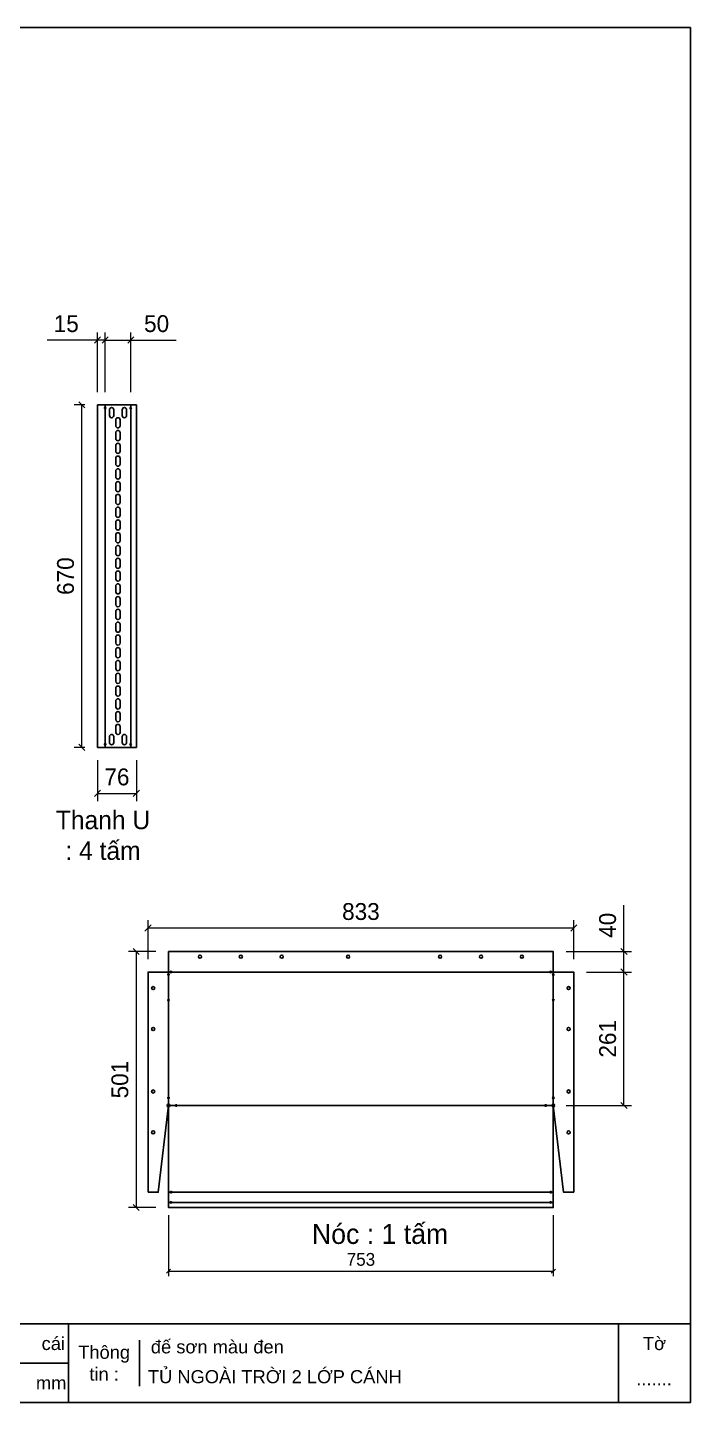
# Model space of a CAD drawing. Header units: millimetres. Extents: x 0 to 3804, y 0 to 2690.
# Drawn here: x 2507 to 3804, y 0 to 2690 of the extents above; entities that cross this region are included whole.
import ezdxf

# ---------------------------------------------------------------- set-up
doc = ezdxf.new("R2010")
doc.units = ezdxf.units.MM
doc.layers.add('CNC', color=7, linetype='Continuous')
doc.layers.add('DIM', color=253, linetype='Continuous')
doc.styles.add('Arial', font='arial.ttf')
doc.dimstyles.new('Dim-25', dxfattribs={"dimtxt": 25, "dimasz": 8, "dimexe": 10, "dimexo": 15, "dimgap": 10, "dimtad": 1, "dimdec": 0, "dimtxsty": 'Standard', "dimblk": 'OBLIQUE', "dimcen": 10, "dimclrd": 5, "dimclre": 5, "dimclrt": 3, "dimazin": 3, "dimtfac": 1, "dimtdec": 0, "dimtmove": 0, "dimatfit": 3, "dimldrblk": 'OBLIQUE', "dimlwd": 9, "dimlwe": 9})
doc.dimstyles.new('Dim-33', dxfattribs={"dimtxt": 33, "dimasz": 12, "dimexe": 15, "dimexo": 25, "dimgap": 15, "dimtad": 1, "dimdec": 0, "dimtxsty": 'Standard', "dimblk": 'OBLIQUE', "dimcen": 10, "dimclrd": 5, "dimclre": 5, "dimclrt": 3, "dimazin": 3, "dimtfac": 1, "dimtdec": 0, "dimtmove": 0, "dimatfit": 3, "dimldrblk": 'OPEN30', "dimlwd": 9, "dimlwe": 9})

# ---------------------------------------------------------------- blocks, each defined once
blk = doc.blocks.new('KHUNG CHUẨN')
at = {"color": 7}
for p, q in [((19889.2, -28535.2), (16919.2, -28535.2)), ((18939.2, -28535.2), (18939.2, -28655.2)), ((19779.2, -28535.2), (19779.2, -28655.2)), ((19047.6, -28560.2), (19047.6, -28630.2)), ((18939.2, -28595.2), (16919.2, -28595.2))]:
    blk.add_line(p, q, dxfattribs=at)
blk.add_lwpolyline([(16919.2, -26555.2), (19889.2, -26555.2), (19889.2, -28655.2), (16919.2, -28655.2)], close=True, dxfattribs=at)
at = {"color": 2, "char_height": 20, "style": 'Arial'}
for s, insert, width, attachment_point in [('cái', (18897.9, -28565.2), 63.517, 4), ('Tờ', (19834.2, -28565.2), 110, 5), ('Thông\\Ptin :', (18993.4, -28595.2), 108.311, 5), ('mm', (18889.2, -28625.2), 917.634, 4)]:
    blk.add_mtext(s, dxfattribs=dict(at, insert=insert, width=width, attachment_point=attachment_point))
at = {"color": 3, "style": 'Arial'}
for tag, p in [('#01', (17055.6, -28580.1)), ('#02', (17431.4, -28580.1)), ('#03', (18030.6, -28580.1)), ('#08', (18751.7, -28580.1)), ('#10', (19064.8, -28580.1)), ('#04', (17024.8, -28634.6)), ('#05', (17308.5, -28633)), ('#06', (17632.7, -28633.7)), ('#07', (18002, -28634.7)), ('#09', (18753.8, -28632.6)), ('#11', (19060.3, -28625.7)), ('#12', (19806.5, -28628.9))]:
    blk.add_attdef(tag, p, '', height=20, dxfattribs=at)
blk = doc.blocks.new('ovan8.5x20')
at = {"layer": 'CNC', "color": 2, "lineweight": -3}
for p, q in [((5.7, 4.2), (-5.8, 4.2)), ((-5.8, -4.2), (5.7, -4.2))]:
    blk.add_line(p, q, dxfattribs=at)
for centre, start, end in [((-5.8, 0), 90, 270), ((5.7, 0), 270, 90)]:
    blk.add_arc(centre, 4.25, start, end, dxfattribs=at)
blk = doc.blocks.new('*D19')
at = {"color": 0, "linetype": 'ByBlock', "lineweight": -2}
for p, q in [((2619, 1945.5), (2607, 1957.5)), ((2607, 1287.5), (2619, 1275.5))]:
    blk.add_line(p, q, dxfattribs=at)
at = {"layer": 'Defpoints', "color": 0, "ltscale": 3, "transparency": 16777216}
for p in [(2613, 1951.5), (2643.6, 1951.5), (2643.6, 1281.5)]:
    blk.add_point(p, dxfattribs=at)
at = {"layer": 'DIM', "color": 5, "lineweight": 9, "ltscale": 3, "transparency": 16777216}
for p, q in [((2618.6, 1951.5), (2598, 1951.5)), ((2613, 1281.5), (2613, 1951.5)), ((2618.6, 1281.5), (2598, 1281.5))]:
    blk.add_line(p, q, dxfattribs=at)
at = {"layer": 'DIM', "color": 3, "ltscale": 3, "transparency": 16777216, "insert": (2581.1, 1616.5), "char_height": 33, "attachment_point": 5, "rotation": 90}
blk.add_mtext('670', dxfattribs=at)
blk = doc.blocks.new('_Oblique')
at = {"color": 0, "linetype": 'ByBlock', "lineweight": -2}
blk.add_line((-0.5, -0.5), (0.5, 0.5), dxfattribs=at)
blk = doc.blocks.new('_Open30')
at = {"color": 0, "linetype": 'ByBlock', "lineweight": -2}
for p, q in [((-1, 0.27), (0, 0)), ((0, 0), (-1, -0.27)), ((0, 0), (-1, 0))]:
    blk.add_line(p, q, dxfattribs=at)
blk = doc.blocks.new('*D20')
at = {"color": 0, "linetype": 'ByBlock', "lineweight": -2}
for p, q in [((2649.6, 1197.6), (2637.6, 1185.6)), ((2713.6, 1185.6), (2725.6, 1197.6))]:
    blk.add_line(p, q, dxfattribs=at)
at = {"layer": 'Defpoints', "color": 0, "ltscale": 3, "transparency": 16777216}
for p in [(2643.6, 1281.5), (2719.6, 1281.5), (2719.6, 1191.6)]:
    blk.add_point(p, dxfattribs=at)
at = {"layer": 'DIM', "color": 5, "lineweight": 9, "ltscale": 3, "transparency": 16777216}
for p, q in [((2643.6, 1256.5), (2643.6, 1176.6)), ((2719.6, 1256.5), (2719.6, 1176.6)), ((2643.6, 1191.6), (2719.6, 1191.6))]:
    blk.add_line(p, q, dxfattribs=at)
at = {"layer": 'DIM', "color": 3, "ltscale": 3, "transparency": 16777216, "insert": (2681.6, 1223.5), "char_height": 33, "attachment_point": 5}
blk.add_mtext('76', dxfattribs=at)
blk = doc.blocks.new('*D21')
at = {"color": 0, "linetype": 'ByBlock', "lineweight": -2}
for p, q in [((2637.6, 2072.3), (2649.6, 2084.3)), ((2664.6, 2084.3), (2652.6, 2072.3))]:
    blk.add_line(p, q, dxfattribs=at)
at = {"layer": 'Defpoints', "color": 0, "ltscale": 3, "transparency": 16777216}
for p in [(2643.6, 2078.3), (2643.6, 1951.5), (2658.6, 1951.5)]:
    blk.add_point(p, dxfattribs=at)
at = {"layer": 'DIM', "color": 5, "lineweight": 9, "ltscale": 3, "transparency": 16777216}
for p, q in [((2643.6, 2078.3), (2545.2, 2078.3)), ((2643.6, 1976.5), (2643.6, 2093.3)), ((2658.6, 2078.3), (2643.6, 2078.3)), ((2658.6, 1976.5), (2658.6, 2093.3)), ((2658.6, 2078.3), (2670.6, 2078.3))]:
    blk.add_line(p, q, dxfattribs=at)
at = {"layer": 'DIM', "color": 3, "ltscale": 3, "transparency": 16777216, "insert": (2582.4, 2110.2), "char_height": 33, "attachment_point": 5}
blk.add_mtext('15', dxfattribs=at)
blk = doc.blocks.new('*D22')
at = {"color": 0, "linetype": 'ByBlock', "lineweight": -2}
for p, q in [((2664.6, 2084.3), (2652.6, 2072.3)), ((2702.6, 2072.3), (2714.6, 2084.3))]:
    blk.add_line(p, q, dxfattribs=at)
at = {"layer": 'Defpoints', "color": 0, "ltscale": 3, "transparency": 16777216}
for p in [(2708.6, 2078.3), (2658.6, 1951.5), (2708.6, 1951.5)]:
    blk.add_point(p, dxfattribs=at)
at = {"layer": 'DIM', "color": 5, "lineweight": 9, "ltscale": 3, "transparency": 16777216}
for p, q in [((2658.6, 1976.5), (2658.6, 2093.3)), ((2658.6, 2078.3), (2708.6, 2078.3)), ((2708.6, 1976.5), (2708.6, 2093.3)), ((2708.6, 2078.3), (2797.7, 2078.3))]:
    blk.add_line(p, q, dxfattribs=at)
at = {"layer": 'DIM', "color": 3, "ltscale": 3, "transparency": 16777216, "insert": (2759.2, 2110.2), "char_height": 33, "attachment_point": 5}
blk.add_mtext('50', dxfattribs=at)
blk = doc.blocks.new('*D32')
at = {"color": 0, "linetype": 'ByBlock', "lineweight": -2}
for p, q in [((3679.8, 876.1), (3667.8, 888.1)), ((3667.8, 848.1), (3679.8, 836.1))]:
    blk.add_line(p, q, dxfattribs=at)
at = {"layer": 'Defpoints', "color": 0, "transparency": 16777216}
for p in [(3535.5, 882.1), (3673.8, 882.1), (3575.5, 842.1)]:
    blk.add_point(p, dxfattribs=at)
at = {"layer": 'DIM', "color": 5, "lineweight": 9, "transparency": 16777216}
for p, q in [((3673.8, 882.1), (3673.8, 972.6)), ((3560.5, 882.1), (3688.8, 882.1)), ((3673.8, 842.1), (3673.8, 882.1)), ((3600.5, 842.1), (3688.8, 842.1))]:
    blk.add_line(p, q, dxfattribs=at)
at = {"layer": 'DIM', "color": 3, "transparency": 16777216, "insert": (3641.9, 933.4), "char_height": 33, "attachment_point": 5, "rotation": 90}
blk.add_mtext('40', dxfattribs=at)
blk = doc.blocks.new('*D33')
at = {"color": 0, "linetype": 'ByBlock', "lineweight": -2}
for p, q in [((2725.3, 876.1), (2713.3, 888.1)), ((2713.3, 387.4), (2725.3, 375.4))]:
    blk.add_line(p, q, dxfattribs=at)
at = {"layer": 'Defpoints', "color": 0, "transparency": 16777216}
for p in [(2782.5, 882.1), (2719.3, 381.4), (2782.5, 381.4)]:
    blk.add_point(p, dxfattribs=at)
at = {"layer": 'DIM', "color": 5, "lineweight": 9, "transparency": 16777216}
for p, q in [((2757.5, 882.1), (2704.3, 882.1)), ((2719.3, 882.1), (2719.3, 381.4)), ((2757.5, 381.4), (2704.3, 381.4))]:
    blk.add_line(p, q, dxfattribs=at)
at = {"layer": 'DIM', "color": 3, "transparency": 16777216, "insert": (2687.5, 631.7), "char_height": 33, "attachment_point": 5, "rotation": 90}
blk.add_mtext('501', dxfattribs=at)
blk = doc.blocks.new('*D34')
at = {"color": 0, "linetype": 'ByBlock', "lineweight": -2}
for p, q in [((2748.5, 934.3), (2736.5, 922.3)), ((3569.5, 922.3), (3581.5, 934.3))]:
    blk.add_line(p, q, dxfattribs=at)
at = {"layer": 'Defpoints', "color": 0, "transparency": 16777216}
for p in [(3575.5, 928.3), (2742.5, 842.1), (3575.5, 842.1)]:
    blk.add_point(p, dxfattribs=at)
at = {"layer": 'DIM', "color": 5, "lineweight": 9, "transparency": 16777216}
for p, q in [((2742.5, 867.1), (2742.5, 943.3)), ((3575.5, 867.1), (3575.5, 943.3)), ((2742.5, 928.3), (3575.5, 928.3))]:
    blk.add_line(p, q, dxfattribs=at)
at = {"layer": 'DIM', "color": 3, "transparency": 16777216, "insert": (3159, 960.2), "char_height": 33, "attachment_point": 5}
blk.add_mtext('833', dxfattribs=at)
blk = doc.blocks.new('*D35')
at = {"color": 0, "linetype": 'ByBlock', "lineweight": -2}
for p, q in [((3679.8, 836.1), (3667.8, 848.1)), ((3667.8, 586.9), (3679.8, 574.9))]:
    blk.add_line(p, q, dxfattribs=at)
at = {"layer": 'Defpoints', "color": 0, "transparency": 16777216}
for p in [(3575.5, 842.1), (3673.8, 842.1), (3535.5, 580.9)]:
    blk.add_point(p, dxfattribs=at)
at = {"layer": 'DIM', "color": 5, "lineweight": 9, "transparency": 16777216}
for p, q in [((3600.5, 842.1), (3688.8, 842.1)), ((3673.8, 580.9), (3673.8, 842.1)), ((3560.5, 580.9), (3688.8, 580.9))]:
    blk.add_line(p, q, dxfattribs=at)
at = {"layer": 'DIM', "color": 3, "transparency": 16777216, "insert": (3641.9, 711.5), "char_height": 33, "attachment_point": 5, "rotation": 90}
blk.add_mtext('261', dxfattribs=at)
blk = doc.blocks.new('*D36')
at = {"color": 5, "lineweight": 9, "ltscale": 3, "transparency": 16777216}
for p, q in [((2782.5, 366.4), (2782.5, 247.1)), ((3535.5, 366.4), (3535.5, 247.1)), ((2782.5, 257.1), (3535.5, 257.1))]:
    blk.add_line(p, q, dxfattribs=at)
at = {"color": 0, "linetype": 'ByBlock', "lineweight": -2}
for p, q in [((2786.5, 261.1), (2778.5, 253.1)), ((3531.5, 253.1), (3539.5, 261.1))]:
    blk.add_line(p, q, dxfattribs=at)
at = {"layer": 'Defpoints', "color": 0, "ltscale": 3, "transparency": 16777216}
for p in [(2782.5, 381.4), (3535.5, 381.4), (3535.5, 257.1)]:
    blk.add_point(p, dxfattribs=at)
at = {"color": 3, "ltscale": 3, "transparency": 16777216, "insert": (3159, 279.8), "char_height": 25, "attachment_point": 5}
blk.add_mtext('753', dxfattribs=at)

msp = doc.modelspace()

# ---------------------------------------------------------------- linework, layer by layer
at = {"ltscale": 3}
for p, q in [((2643.6, 1281.5), (2643.6, 1951.5)), ((2719.6, 1281.5), (2719.6, 1951.5))]:
    msp.add_line(p, q, dxfattribs=at)
for p, q in [((2782.5, 882.1), (3535.5, 882.1)), ((2742.5, 842.1), (3575.5, 842.1)), ((3575.5, 842.1), (3575.5, 412.4)), ((2782.5, 580.9), (3535.5, 580.9)), ((2782.5, 411.4), (3535.5, 411.4)), ((2782.5, 391.4), (3535.5, 391.4)), ((2782.5, 381.4), (3535.5, 381.4))]:
    msp.add_line(p, q)
for points in [[(2643.6, 1281.5), (2643.6, 1951.5), (2719.6, 1951.5), (2719.6, 1281.5)], [(2708.6, 1281.5), (2708.6, 1951.5), (2658.6, 1951.5), (2658.6, 1281.5)]]:
    msp.add_lwpolyline(points, close=True, dxfattribs=at)
msp.add_lwpolyline([(2782.5, 882.1), (3535.5, 882.1), (3535.5, 381.4), (2782.5, 381.4)], close=True)
at = {"color": 7, "linetype": 'Continuous'}
for points in [[(2742.5, 411.4), (2742.5, 842.1), (2782.5, 842.1), (2782.5, 580.9), (2762.5, 411.4)], [(3575.5, 411.4), (3575.5, 842.1), (3535.5, 842.1), (3535.5, 580.9), (3555.5, 411.4)]]:
    msp.add_lwpolyline(points, close=True, dxfattribs=at)
at = {"ltscale": 3}
for centre in [(2658.6, 1945.5), (2708.6, 1945.5), (2658.6, 1287.5), (2708.6, 1287.5)]:
    msp.add_circle(centre, 1.5, dxfattribs=at)
at = {"color": 2, "ltscale": 3}
for centre, radius in [((2844, 872.1), 3), ((2924, 872.1), 3), ((3004, 872.1), 3), ((3134, 872.1), 3), ((3314, 872.1), 3), ((3394, 872.1), 3), ((3474, 872.1), 3), ((2752.5, 810.6), 3), ((3565.5, 810.6), 3), ((2752.5, 730.6), 3), ((3565.5, 730.6), 3), ((2752.5, 608.4), 3), ((3565.5, 608.4), 3), ((2782.5, 580.9), 2.5), ((3535.5, 580.9), 2.5), ((2752.5, 528.4), 3), ((3565.5, 528.4), 3)]:
    msp.add_circle(centre, radius, dxfattribs=at)
at = {"color": 2}
for centre in [(2782.5, 837.1), (2787.5, 842.1), (3530.5, 842.1), (3535.5, 837.1), (2782.5, 787.1), (3535.5, 787.1), (2782.5, 595.9), (3535.5, 595.9), (2797.5, 580.9), (3520.5, 580.9), (2787.5, 411.4), (3530.5, 411.4), (2787.5, 391.4), (3530.5, 391.4)]:
    msp.add_circle(centre, 1.5, dxfattribs=at)

# ---------------------------------------------------------------- block references
at = {"color": 3}
ref = msp.add_blockref('KHUNG CHUẨN', (-21670.1, 36701.4), dxfattribs=dict(at, xscale=1.280794679990776, yscale=1.280794679990776, zscale=1.280794679990776))
ref.add_attrib('#10', 'đế sơn màu đen', (2748, 96.1), dxfattribs={"color": 3, "height": 25.616, "style": 'Arial'})
ref.add_attrib('#11', 'TỦ NGOÀI TRỜI 2 LỚP CÁNH', (2742.2, 37.7), dxfattribs={"color": 3, "height": 25.616, "style": 'Arial'})
ref.add_attrib('#12', '.......', (3697.9, 33.6), dxfattribs={"color": 3, "height": 25.62, "style": 'Arial'})
at = {"layer": 'CNC', "lineweight": -3}
for p, rotation in [((2671.1, 1936.3), 270), ((2683.6, 1616.5), 270), ((2683.6, 1591.5), 270), ((2683.6, 1566.5), 270), ((2683.6, 1541.5), 270), ((2683.6, 1516.5), 270), ((2683.6, 1491.5), 270), ((2683.6, 1466.5), 270), ((2683.6, 1441.5), 270), ((2683.6, 1416.5), 270), ((2683.6, 1391.5), 270), ((2683.6, 1366.5), 270), ((2683.6, 1341.5), 270), ((2683.6, 1316.5), 270), ((2696.1, 1296.8), 90)]:
    msp.add_blockref('ovan8.5x20', p, dxfattribs=dict(at, rotation=rotation))
at = {"layer": 'CNC', "lineweight": -3, "xscale": -1}
for p, rotation in [((2696.1, 1936.3), 90), ((2683.6, 1916.5), 270), ((2683.6, 1891.5), 270), ((2683.6, 1866.5), 270), ((2683.6, 1841.5), 270), ((2683.6, 1816.5), 270), ((2683.6, 1791.5), 270), ((2683.6, 1766.5), 270), ((2683.6, 1741.5), 270), ((2683.6, 1716.5), 270), ((2683.6, 1691.5), 270), ((2683.6, 1666.5), 270), ((2683.6, 1641.5), 270), ((2671.1, 1296.8), 270)]:
    msp.add_blockref('ovan8.5x20', p, dxfattribs=dict(at, rotation=rotation))

# ---------------------------------------------------------------- texts
at = {"color": 2, "attachment_point": 5}
for s, insert, char_height, width in [('Thanh U \\P: 4 tấm', (2654.3, 1109.2), 36, 775), ('Nóc : 1 tấm', (3196.5, 329.4), 39, 974)]:
    msp.add_mtext(s, dxfattribs=dict(at, insert=insert, char_height=char_height, width=width))

# ---------------------------------------------------------------- dimensions: what is measured, and where the dimension line sits
at = {"color": 2, "ltscale": 3}
dim = msp.add_linear_dim(base=(3535.5, 257.1), p1=(2782.5, 381.4), p2=(3535.5, 381.4), dimstyle='Dim-25', dxfattribs=at)
dim.commit()
dim.dimension.update_dxf_attribs({"geometry": '*D36', "text_midpoint": (3159, 279.8)})
at = {"layer": 'DIM', "ltscale": 3}
for base, p1, p2, angle, picture, middle in [((2643.6, 2078.3), (2658.6, 1951.5), (2643.6, 1951.5), 180, '*D21', (2582.4, 2110.2)), ((2708.6, 2078.3), (2658.6, 1951.5), (2708.6, 1951.5), 180, '*D22', (2759.2, 2110.2)), ((2613, 1951.5), (2643.6, 1281.5), (2643.6, 1951.5), 90, '*D19', (2581.1, 1616.5))]:
    dim = msp.add_linear_dim(base=base, p1=p1, p2=p2, angle=angle, dimstyle='Dim-33', dxfattribs=at)
    dim.commit()
    dim.dimension.update_dxf_attribs({"geometry": picture, "text_midpoint": middle})
dim = msp.add_linear_dim(base=(2719.6, 1191.6), p1=(2643.6, 1281.5), p2=(2719.6, 1281.5), angle=180, dimstyle='Dim-33', dxfattribs=at)
dim.commit()
dim.dimension.update_dxf_attribs({"geometry": '*D20', "text_midpoint": (2681.6, 1191.6), "dimtype": 160})
at = {"layer": 'DIM'}
dim = msp.add_linear_dim(base=(3575.5, 928.3), p1=(2742.5, 842.1), p2=(3575.5, 842.1), dimstyle='Dim-33', dxfattribs=at)
dim.commit()
dim.dimension.update_dxf_attribs({"geometry": '*D34', "text_midpoint": (3159, 960.2)})
for base, p1, p2, picture, middle in [((3673.8, 882.1), (3575.5, 842.1), (3535.5, 882.1), '*D32', (3641.9, 933.4)), ((2719.3, 381.4), (2782.5, 882.1), (2782.5, 381.4), '*D33', (2687.5, 631.7)), ((3673.8, 842.1), (3535.5, 580.9), (3575.5, 842.1), '*D35', (3641.9, 711.5))]:
    dim = msp.add_linear_dim(base=base, p1=p1, p2=p2, angle=90, dimstyle='Dim-33', dxfattribs=at)
    dim.commit()
    dim.dimension.update_dxf_attribs({"geometry": picture, "text_midpoint": middle})

doc.saveas('drawing.dxf')
